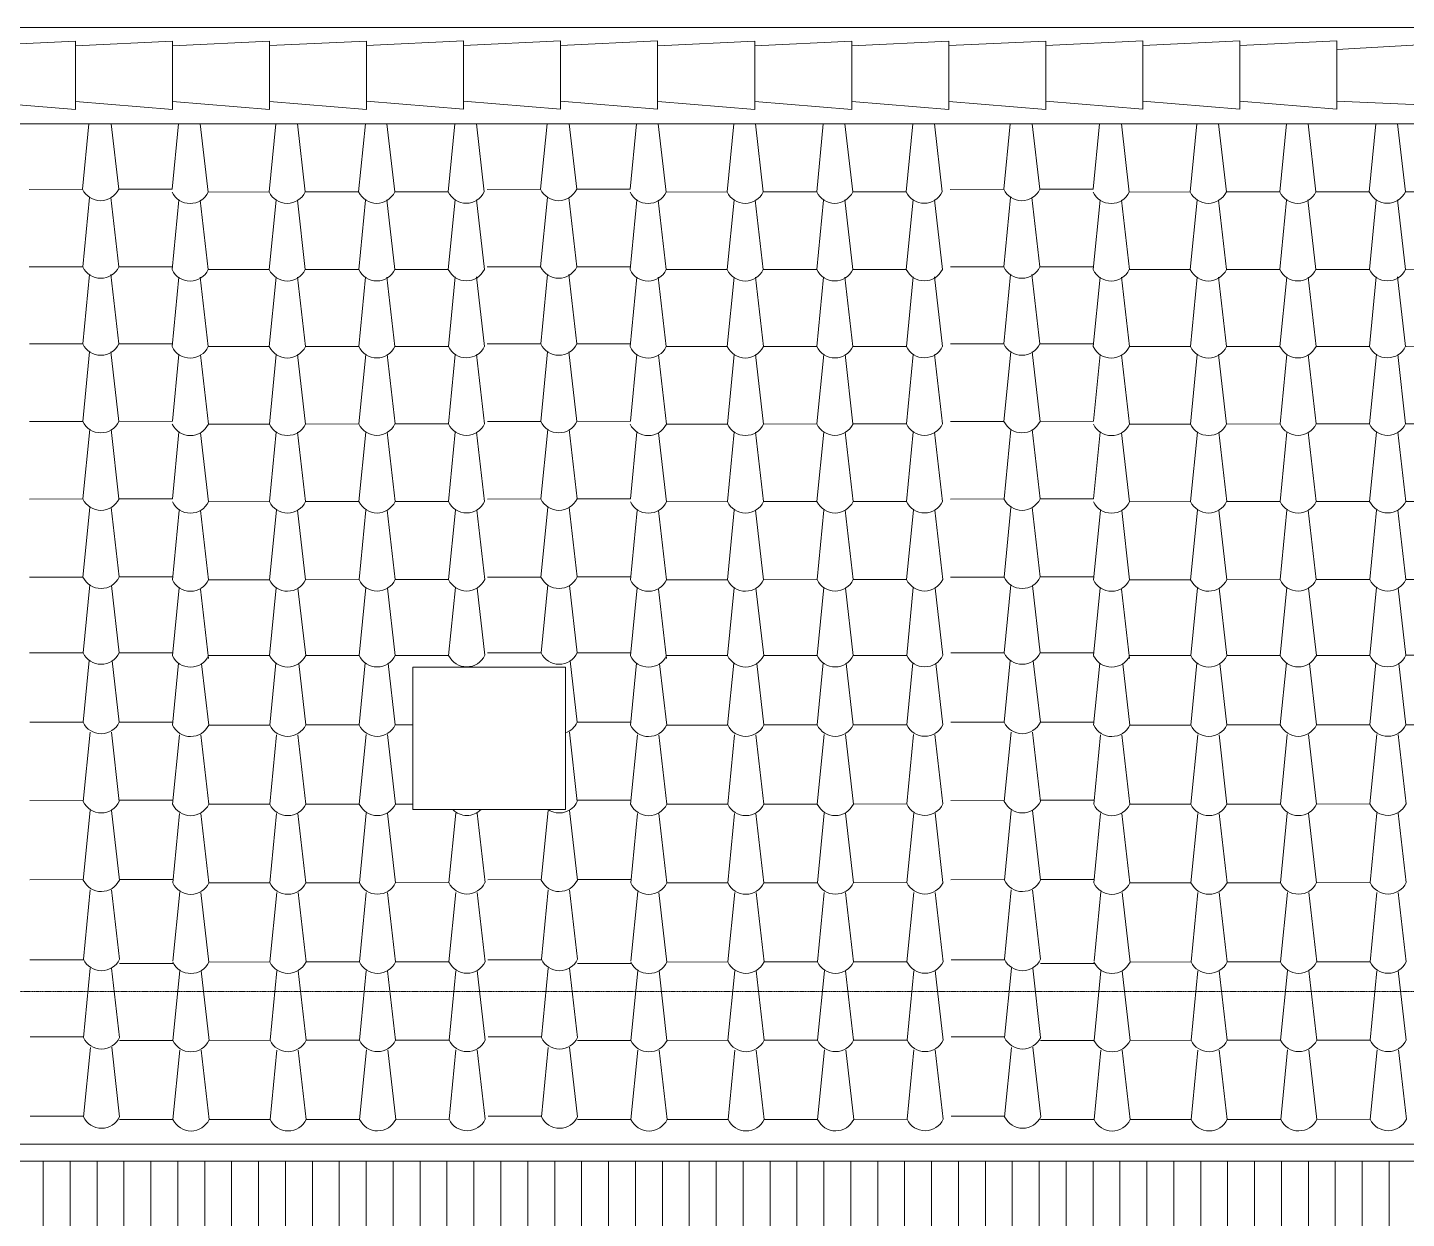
# Model space of a CAD drawing. Header units: millimetres. Extents: x -2768 to 386734, y -140 to 258833.
# Drawn here: x 224347 to 228413, y 138641 to 142152 of the extents above; entities that cross this region are included whole.
import ezdxf

# ---------------------------------------------------------------- set-up
doc = ezdxf.new("R2010")
doc.units = ezdxf.units.MM
doc.linetypes.add('HIDDEN', pattern=[9.525, 6.35, -3.175])
for name, color, linetype, lineweight in [('muri nascosti', 7, 'HIDDEN', 20), ('PROIEZIONI', 145, 'Continuous', 5), ('rilievo', 7, 'Continuous', 25), ('TETTO', 6, 'Continuous', 20), ('TRATTEGGIO_tetto', 1, 'Continuous', 0)]:
    doc.layers.add(name, color=color, linetype=linetype, lineweight=lineweight)

msp = doc.modelspace()

# ---------------------------------------------------------------- hatches: boundary and pattern name
at = {"layer": 'PROIEZIONI'}
h = msp.add_hatch(dxfattribs=at)
h.set_pattern_fill('ANSI31', color=256, scale=0.25, angle=45, style=0)
h.set_pattern_definition([(90, (0, 0), (-79.375, 5e-15), [])])
h.paths.add_polyline_path([(232773.1, 137709.9), (232773.1, 139082.3), (231803.1, 139082.3), (231803.1, 138809.9), (218678.7, 138809.9), (218678.7, 138209.9), (221373.1, 138209.9), (221373.1, 137709.9)])

# ---------------------------------------------------------------- linework, layer by layer
at = {"layer": 'muri nascosti', "linetype": 'HIDDEN', "ltscale": 0.13}
msp.add_line((218673.1, 139309.9), (232773.1, 139309.9), dxfattribs=at)
at = {"layer": 'PROIEZIONI'}
for p, q in [((228534.8, 142151.3), (217893.1, 142151.3)), ((228545.8, 141867.6), (217893.1, 141867.6)), ((217873.1, 138859.9), (231754.2, 138859.9))]:
    msp.add_line(p, q, dxfattribs=at)
at = {"layer": 'rilievo', "linetype": 'ByBlock', "ltscale": 0.13}
for p, q in [((228366.9, 142151.5), (228366.9, 142151.3)), ((225650.9, 141867.6), (225650.9, 141867.5)), ((227001.5, 141867.6), (227001.5, 141867.5)), ((228367.1, 141867.6), (228367.1, 141867.5))]:
    msp.add_line(p, q, dxfattribs=at)
at = {"layer": 'TETTO'}
for p, q in [((225482.8, 139846.4), (225482.8, 140265.7)), ((225932.8, 140265.7), (225482.8, 140265.7)), ((225932.8, 140265.7), (225932.8, 139846.4)), ((225932.8, 139846.4), (225482.8, 139846.4)), ((217873.1, 138809.9), (231803.1, 138809.9))]:
    msp.add_line(p, q, dxfattribs=at)
at = {"layer": 'TRATTEGGIO_tetto'}
for p, q in [((224488.1, 142111.3), (224202.1, 142097.8)), ((224774.2, 142111.5), (224488.1, 142098)), ((224488.1, 142111.3), (224488.3, 141909.8)), ((225060.3, 142111.6), (224774.2, 142098.2)), ((224774.3, 141910), (224774.2, 142111.5)), ((225346.3, 142111.8), (225060.3, 142098.4)), ((225060.3, 142111.6), (225060.4, 141910.2)), ((225632.4, 142112), (225346.3, 142098.6)), ((225346.4, 141910.4), (225346.3, 142111.8)), ((225918.4, 142112.2), (225632.4, 142098.8)), ((225632.4, 142112), (225632.5, 141910.6)), ((226204.5, 142112.4), (225918.4, 142099)), ((225918.6, 141910.7), (225918.4, 142112.2)), ((226204.5, 142112.4), (226204.6, 141910.9)), ((226491.5, 142111.3), (226205.4, 142097.8)), ((226491.5, 142111.3), (226205.4, 142097.8)), ((226777.6, 142111.5), (226491.5, 142098)), ((226777.6, 142111.5), (226491.5, 142098)), ((226491.5, 142111.3), (226491.6, 141909.8)), ((226491.5, 142111.3), (226491.6, 141909.8)), ((227063.6, 142111.6), (226777.6, 142098.2)), ((227063.6, 142111.6), (226777.6, 142098.2)), ((226777.7, 141910), (226777.6, 142111.5)), ((226777.7, 141910), (226777.6, 142111.5)), ((227349.7, 142111.8), (227063.6, 142098.4)), ((227349.7, 142111.8), (227063.6, 142098.4)), ((227063.6, 142111.6), (227063.7, 141910.2)), ((227063.6, 142111.6), (227063.7, 141910.2)), ((227635.7, 142112), (227349.7, 142098.6)), ((227635.7, 142112), (227349.7, 142098.6)), ((227349.8, 141910.4), (227349.7, 142111.8)), ((227349.8, 141910.4), (227349.7, 142111.8)), ((227921.8, 142112.2), (227635.7, 142098.8)), ((227921.8, 142112.2), (227635.7, 142098.8)), ((227635.7, 142112), (227635.9, 141910.6)), ((227635.7, 142112), (227635.9, 141910.6)), ((228207.9, 142112.4), (227921.8, 142099)), ((228207.9, 142112.4), (227921.8, 142099)), ((227921.9, 141910.7), (227921.8, 142112.2)), ((227921.9, 141910.7), (227921.8, 142112.2)), ((228207.9, 142112.4), (228208, 141910.9)), ((228207.9, 142112.4), (228208, 141910.9)), ((228608.8, 142109.6), (228207.9, 142086.6)), ((224202.2, 141933.5), (224488.3, 141909.8)), ((224488.2, 141933.7), (224774.3, 141910)), ((224774.3, 141933.8), (225060.4, 141910.2)), ((225060.4, 141934), (225346.4, 141910.4)), ((225346.4, 141934.2), (225632.5, 141910.6)), ((225632.5, 141934.4), (225918.6, 141910.7)), ((225918.6, 141934.6), (226204.6, 141910.9)), ((226205.5, 141933.5), (226491.6, 141909.8)), ((226205.5, 141933.5), (226491.6, 141909.8)), ((226491.6, 141933.7), (226777.7, 141910)), ((226491.6, 141933.7), (226777.7, 141910)), ((226777.7, 141933.8), (227063.7, 141910.2)), ((226777.7, 141933.8), (227063.7, 141910.2)), ((227063.7, 141934), (227349.8, 141910.4)), ((227063.7, 141934), (227349.8, 141910.4)), ((227349.8, 141934.2), (227635.9, 141910.6)), ((227349.8, 141934.2), (227635.9, 141910.6)), ((227635.9, 141934.4), (227921.9, 141910.7)), ((227635.9, 141934.4), (227921.9, 141910.7)), ((227921.9, 141934.6), (228208, 141910.9)), ((227921.9, 141934.6), (228208, 141910.9)), ((228208, 141934.8), (228609, 141917.4)), ((224528.1, 141867.6), (224509.2, 141674.9)), ((224528.1, 141867.6), (224509.2, 141674.9)), ((224593.6, 141867.6), (224615.7, 141675)), ((224792.1, 141867.6), (224773.2, 141675.2)), ((224856.4, 141867.6), (224879.5, 141666.7)), ((225079, 141867.6), (225059.3, 141666.9)), ((225142.8, 141867.6), (225165.8, 141667)), ((225343, 141867.6), (225323.3, 141667.2)), ((225406.8, 141867.6), (225429.8, 141667.3)), ((225607, 141867.6), (225587.3, 141667.5)), ((225670.8, 141867.6), (225693.8, 141667.6)), ((225878.7, 141867.6), (225859.8, 141674.9)), ((225878.7, 141867.6), (225859.8, 141674.9)), ((225944.1, 141867.6), (225966.2, 141675)), ((226142.6, 141867.6), (226123.8, 141675.2)), ((226206.9, 141867.6), (226230, 141666.7)), ((226429.5, 141867.6), (226409.8, 141666.9)), ((226493.3, 141867.6), (226516.3, 141667)), ((226693.5, 141867.6), (226673.9, 141667.2)), ((226757.3, 141867.6), (226780.3, 141667.3)), ((226957.5, 141867.6), (226937.9, 141667.5)), ((227021.4, 141867.6), (227044.4, 141667.6)), ((227244.3, 141867.6), (227225.4, 141674.9)), ((227244.3, 141867.6), (227225.4, 141674.9)), ((227309.8, 141867.6), (227331.9, 141675)), ((227508.3, 141867.6), (227489.4, 141675.2)), ((227572.6, 141867.6), (227595.6, 141666.7)), ((227795.2, 141867.6), (227775.5, 141666.9)), ((227858.9, 141867.6), (227882, 141667)), ((228059.2, 141867.6), (228039.5, 141667.2)), ((228123, 141867.6), (228146, 141667.3)), ((228323.1, 141867.6), (228303.5, 141667.5)), ((228387, 141867.6), (228410, 141667.6)), ((224509.2, 141674.9), (224351.7, 141674.7)), ((224773.2, 141675.2), (224615.7, 141675)), ((225059.3, 141666.9), (224879.5, 141666.7)), ((225323.3, 141667.2), (225165.8, 141667)), ((225587.3, 141667.5), (225429.8, 141667.3)), ((225859.8, 141674.9), (225702.2, 141674.7)), ((226123.8, 141675.2), (225966.2, 141675)), ((226409.8, 141666.9), (226230, 141666.7)), ((226673.9, 141667.2), (226516.3, 141667)), ((226937.9, 141667.5), (226780.3, 141667.3)), ((227225.4, 141674.9), (227067.9, 141674.7)), ((227489.4, 141675.2), (227331.9, 141675)), ((227775.5, 141666.9), (227595.6, 141666.7)), ((228039.5, 141667.2), (227882, 141667)), ((228303.5, 141667.5), (228146, 141667.3)), ((228568.9, 141667.7), (228411.3, 141667.6)), ((224529.5, 141650.9), (224509.5, 141446.2)), ((224529.5, 141650.9), (224509.5, 141446.2)), ((224592.4, 141651), (224615.9, 141446.3)), ((224793.3, 141642.7), (224773.2, 141438)), ((224856.2, 141642.7), (224879.7, 141438.1)), ((225079.6, 141643), (225059.6, 141438.3)), ((225142.5, 141643), (225166, 141438.4)), ((225343.6, 141643.2), (225323.6, 141438.5)), ((225406.5, 141643.3), (225430, 141438.6)), ((225607.7, 141643.5), (225587.6, 141438.8)), ((225670.5, 141643.6), (225694.1, 141438.9)), ((225880.1, 141650.9), (225860, 141446.2)), ((225880.1, 141650.9), (225860, 141446.2)), ((225943, 141651), (225966.5, 141446.3)), ((226143.8, 141642.7), (226123.7, 141438)), ((226206.7, 141642.7), (226230.2, 141438.1)), ((226430.2, 141643), (226410.1, 141438.3)), ((226493, 141643), (226516.6, 141438.4)), ((226694.2, 141643.2), (226674.1, 141438.5)), ((226757.1, 141643.3), (226780.6, 141438.6)), ((226958.2, 141643.5), (226938.1, 141438.8)), ((227021.1, 141643.6), (227044.6, 141438.9)), ((227245.7, 141650.9), (227225.6, 141446.2)), ((227245.7, 141650.9), (227225.6, 141446.2)), ((227308.6, 141651), (227332.1, 141446.3)), ((227509.5, 141642.7), (227489.4, 141438)), ((227572.3, 141642.7), (227595.9, 141438.1)), ((227795.8, 141643), (227775.7, 141438.3)), ((227858.7, 141643), (227882.2, 141438.4)), ((228059.8, 141643.2), (228039.7, 141438.5)), ((228122.7, 141643.3), (228146.2, 141438.6)), ((228323.8, 141643.5), (228303.7, 141438.8)), ((228386.7, 141643.6), (228410.2, 141438.9)), ((224509.5, 141446.2), (224351.9, 141446)), ((224529.8, 141424), (224509.7, 141219.3)), ((224529.8, 141424), (224509.7, 141219.3)), ((224592.7, 141424), (224616.2, 141219.4)), ((224773.5, 141446.5), (224615.9, 141446.3)), ((224793.5, 141415.7), (224773.4, 141211)), ((224856.4, 141415.8), (224879.9, 141211.1)), ((225059.6, 141438.3), (224879.7, 141438.1)), ((225079.9, 141416), (225059.8, 141211.3)), ((225142.7, 141416.1), (225166.3, 141211.4)), ((225323.6, 141438.5), (225166, 141438.4)), ((225343.9, 141416.3), (225323.8, 141211.6)), ((225406.8, 141416.3), (225430.3, 141211.7)), ((225587.6, 141438.8), (225430, 141438.6)), ((225607.9, 141416.5), (225587.8, 141211.8)), ((225670.8, 141416.6), (225694.3, 141211.9)), ((225860, 141446.2), (225702.5, 141446)), ((225880.3, 141424), (225860.2, 141219.3)), ((225880.3, 141424), (225860.2, 141219.3)), ((225943.2, 141424), (225966.7, 141219.4)), ((226124, 141446.5), (225966.5, 141446.3)), ((226144, 141415.7), (226124, 141211)), ((226206.9, 141415.8), (226230.5, 141211.1)), ((226410.1, 141438.3), (226230.2, 141438.1)), ((226430.4, 141416), (226410.3, 141211.3)), ((226493.3, 141416.1), (226516.8, 141211.4)), ((226674.1, 141438.5), (226516.6, 141438.4)), ((226694.4, 141416.3), (226674.3, 141211.6)), ((226757.3, 141416.3), (226780.8, 141211.7)), ((226938.1, 141438.8), (226780.6, 141438.6)), ((226958.4, 141416.5), (226938.3, 141211.8)), ((227021.3, 141416.6), (227044.8, 141211.9)), ((227225.6, 141446.2), (227068.1, 141446)), ((227245.9, 141424), (227225.9, 141219.3)), ((227245.9, 141424), (227225.9, 141219.3)), ((227308.8, 141424), (227332.3, 141219.4)), ((227489.6, 141446.5), (227332.1, 141446.3)), ((227509.7, 141415.7), (227489.6, 141211)), ((227572.6, 141415.8), (227596.1, 141211.1)), ((227775.7, 141438.3), (227595.9, 141438.1)), ((227796, 141416), (227776, 141211.3)), ((227858.9, 141416.1), (227882.4, 141211.4)), ((228039.7, 141438.5), (227882.2, 141438.4)), ((228060, 141416.3), (228040, 141211.6)), ((228122.9, 141416.3), (228146.4, 141211.7)), ((228303.7, 141438.8), (228146.2, 141438.6)), ((228324.1, 141416.5), (228304, 141211.8)), ((228386.9, 141416.6), (228410.5, 141211.9)), ((228569.1, 141439.1), (228411.6, 141438.9)), ((224509.7, 141219.3), (224352.2, 141219.1)), ((224773.7, 141219.5), (224616.2, 141219.4)), ((225059.8, 141211.3), (224879.9, 141211.1)), ((225323.8, 141211.6), (225166.3, 141211.4)), ((225587.8, 141211.8), (225430.3, 141211.7)), ((225860.2, 141219.3), (225702.7, 141219.1)), ((226124.2, 141219.5), (225966.7, 141219.4)), ((226410.3, 141211.3), (226230.5, 141211.1)), ((226674.3, 141211.6), (226516.8, 141211.4)), ((226938.3, 141211.8), (226780.8, 141211.7)), ((227225.9, 141219.3), (227068.3, 141219.1)), ((227489.9, 141219.5), (227332.3, 141219.4)), ((227776, 141211.3), (227596.1, 141211.1)), ((228040, 141211.6), (227882.4, 141211.4)), ((228304, 141211.8), (228146.4, 141211.7)), ((228569.3, 141212.1), (228411.8, 141211.9)), ((224530, 141195.4), (224509.9, 140990.7)), ((224530, 141195.4), (224509.9, 140990.7)), ((224592.9, 141195.5), (224616.4, 140990.8)), ((224793.2, 141187.7), (224773.9, 140991)), ((224856.6, 141187.2), (224880.2, 140982.6)), ((225080.1, 141187.5), (225060, 140982.8)), ((225143, 141187.5), (225166.5, 140982.9)), ((225344.1, 141187.7), (225324, 140983)), ((225407, 141187.8), (225430.5, 140983.1)), ((225608.1, 141188), (225588, 140983.3)), ((225671, 141188.1), (225694.5, 140983.4)), ((225880.5, 141195.4), (225860.5, 140990.7)), ((225880.5, 141195.4), (225860.5, 140990.7)), ((225943.4, 141195.5), (225966.9, 140990.8)), ((226143.8, 141187.7), (226124.5, 140991)), ((226207.2, 141187.2), (226230.7, 140982.6)), ((226430.6, 141187.5), (226410.5, 140982.8)), ((226493.5, 141187.5), (226517, 140982.9)), ((226694.6, 141187.7), (226674.6, 140983)), ((226757.5, 141187.8), (226781, 140983.1)), ((226958.6, 141188), (226938.6, 140983.3)), ((227021.5, 141188.1), (227045, 140983.4)), ((227246.2, 141195.4), (227226.1, 140990.7)), ((227246.2, 141195.4), (227226.1, 140990.7)), ((227309.1, 141195.5), (227332.6, 140990.8)), ((227509.4, 141187.7), (227490.1, 140991)), ((227572.8, 141187.2), (227596.3, 140982.6)), ((227796.3, 141187.5), (227776.2, 140982.8)), ((227859.1, 141187.5), (227882.7, 140982.9)), ((228060.3, 141187.7), (228040.2, 140983)), ((228123.2, 141187.8), (228146.7, 140983.1)), ((228324.3, 141188), (228304.2, 140983.3)), ((228387.2, 141188.1), (228410.7, 140983.4)), ((224509.9, 140990.7), (224352.4, 140990.6)), ((224530.2, 140966.8), (224510.2, 140762.1)), ((224530.2, 140966.8), (224510.2, 140762.1)), ((224593.1, 140966.9), (224616.6, 140762.2)), ((224773.9, 140991), (224616.4, 140990.8)), ((225060, 140982.8), (224880.2, 140982.6)), ((225324, 140983), (225166.5, 140982.9)), ((225588, 140983.3), (225430.5, 140983.1)), ((225860.5, 140990.7), (225702.9, 140990.6)), ((225880.8, 140966.8), (225860.7, 140762.1)), ((225880.8, 140966.8), (225860.7, 140762.1)), ((225943.6, 140966.9), (225967.2, 140762.2)), ((226124.5, 140991), (225966.9, 140990.8)), ((226410.5, 140982.8), (226230.7, 140982.6)), ((226674.6, 140983), (226517, 140982.9)), ((226938.6, 140983.3), (226781, 140983.1)), ((227226.1, 140990.7), (227068.6, 140990.6)), ((227246.4, 140966.8), (227226.3, 140762.1)), ((227246.4, 140966.8), (227226.3, 140762.1)), ((227309.3, 140966.9), (227332.8, 140762.2)), ((227490.1, 140991), (227332.6, 140990.8)), ((227776.2, 140982.8), (227596.3, 140982.6)), ((228040.2, 140983), (227882.7, 140982.9)), ((228304.2, 140983.3), (228146.7, 140983.1)), ((228569.6, 140983.6), (228412, 140983.4)), ((224793.5, 140959.1), (224774.2, 140762.4)), ((224857.1, 140957), (224880.4, 140754)), ((225080.3, 140958.8), (225060.2, 140754.1)), ((225143.2, 140958.9), (225166.7, 140754.3)), ((225344.3, 140959.1), (225324.3, 140754.4)), ((225407.2, 140959.2), (225430.7, 140754.5)), ((225608.3, 140959.4), (225588.3, 140754.7)), ((225671.2, 140959.4), (225694.8, 140754.8)), ((226144, 140959.1), (226124.7, 140762.4)), ((226207.6, 140957), (226230.9, 140754)), ((226430.8, 140958.8), (226410.8, 140754.1)), ((226493.7, 140958.9), (226517.3, 140754.3)), ((226694.9, 140959.1), (226674.8, 140754.4)), ((226757.8, 140959.2), (226781.3, 140754.5)), ((226958.9, 140959.4), (226938.8, 140754.7)), ((227021.8, 140959.4), (227045.3, 140754.8)), ((227509.6, 140959.1), (227490.3, 140762.4)), ((227573.2, 140957), (227596.6, 140754)), ((227796.5, 140958.8), (227776.4, 140754.1)), ((227859.4, 140958.9), (227882.9, 140754.3)), ((228060.5, 140959.1), (228040.4, 140754.4)), ((228123.4, 140959.2), (228146.9, 140754.5)), ((228324.5, 140959.4), (228304.4, 140754.7)), ((228387.4, 140959.4), (228410.9, 140754.8)), ((224510.2, 140762.1), (224352.6, 140761.9)), ((224530.5, 140736.6), (224510.4, 140531.9)), ((224530.5, 140736.6), (224510.4, 140531.9)), ((224593.4, 140736.6), (224616.9, 140532)), ((224774.2, 140762.4), (224616.6, 140762.2)), ((224794.2, 140728.3), (224774.1, 140523.6)), ((224857.1, 140728.4), (224880.6, 140523.7)), ((225060.2, 140754.1), (224880.4, 140754)), ((225080.6, 140728.6), (225060.5, 140523.9)), ((225143.4, 140728.7), (225167, 140524)), ((225324.3, 140754.4), (225166.7, 140754.3)), ((225344.6, 140728.9), (225324.5, 140524.2)), ((225407.5, 140728.9), (225431, 140524.3)), ((225588.3, 140754.7), (225430.7, 140754.5)), ((225608.6, 140729.1), (225588.5, 140524.4)), ((225671.5, 140729.2), (225695, 140524.5)), ((225860.7, 140762.1), (225703.1, 140761.9)), ((225881, 140736.6), (225860.9, 140531.9)), ((225881, 140736.6), (225860.9, 140531.9)), ((225943.9, 140736.6), (225967.4, 140532)), ((226124.7, 140762.4), (225967.2, 140762.2)), ((226144.7, 140728.3), (226124.7, 140523.6)), ((226207.6, 140728.4), (226231.2, 140523.7)), ((226410.8, 140754.1), (226230.9, 140754)), ((226431.1, 140728.6), (226411, 140523.9)), ((226494, 140728.7), (226517.5, 140524)), ((226674.8, 140754.4), (226517.3, 140754.3)), ((226695.1, 140728.9), (226675, 140524.2)), ((226758, 140728.9), (226781.5, 140524.3)), ((226938.8, 140754.7), (226781.3, 140754.5)), ((226959.1, 140729.1), (226939, 140524.4)), ((227022, 140729.2), (227045.5, 140524.5)), ((227226.3, 140762.1), (227068.8, 140761.9)), ((227246.6, 140736.6), (227226.6, 140531.9)), ((227246.6, 140736.6), (227226.6, 140531.9)), ((227309.5, 140736.6), (227333, 140532)), ((227490.3, 140762.4), (227332.8, 140762.2)), ((227510.4, 140728.3), (227490.3, 140523.6)), ((227573.3, 140728.4), (227596.8, 140523.7)), ((227776.4, 140754.1), (227596.6, 140754)), ((227796.7, 140728.6), (227776.6, 140523.9)), ((227859.6, 140728.7), (227883.1, 140524)), ((228040.4, 140754.4), (227882.9, 140754.3)), ((228060.7, 140728.9), (228040.7, 140524.2)), ((228123.6, 140728.9), (228147.1, 140524.3)), ((228304.4, 140754.7), (228146.9, 140754.5)), ((228324.8, 140729.1), (228304.7, 140524.4)), ((228387.6, 140729.2), (228411.2, 140524.5)), ((228569.8, 140755), (228412.3, 140754.8)), ((224510.4, 140531.9), (224352.9, 140531.7)), ((224774.4, 140532.1), (224616.9, 140532)), ((225060.5, 140523.9), (224880.6, 140523.7)), ((225324.5, 140524.2), (225167, 140524)), ((225588.5, 140524.4), (225431, 140524.3)), ((225860.9, 140531.9), (225703.4, 140531.7)), ((226124.9, 140532.1), (225967.4, 140532)), ((226411, 140523.9), (226231.2, 140523.7)), ((226675, 140524.2), (226517.5, 140524)), ((226939, 140524.4), (226781.5, 140524.3)), ((227226.6, 140531.9), (227069, 140531.7)), ((227490.6, 140532.1), (227333, 140532)), ((227776.6, 140523.9), (227596.8, 140523.7)), ((228040.7, 140524.2), (227883.1, 140524)), ((228304.7, 140524.4), (228147.1, 140524.3)), ((228570, 140524.7), (228412.5, 140524.5)), ((224530.2, 140508.5), (224510.6, 140308.4)), ((224594.3, 140506.7), (224617.1, 140308.5)), ((224794, 140500.2), (224774.4, 140300.1)), ((224857.1, 140496.4), (224880.6, 140291.7)), ((225080.3, 140500.5), (225060.7, 140300.4)), ((225144.4, 140498.8), (225167.2, 140300.5)), ((225344.3, 140500.8), (225324.7, 140300.7)), ((225408.4, 140499), (225431.2, 140300.8)), ((225608.4, 140501), (225588.7, 140300.9)), ((225672.4, 140499.3), (225695.2, 140301.1)), ((225880.8, 140508.5), (225861.1, 140308.4)), ((225944.8, 140506.7), (225967.6, 140308.5)), ((226144.5, 140500.2), (226124.9, 140300.1)), ((226207.6, 140496.4), (226231.1, 140291.7)), ((226430.9, 140500.5), (226411.2, 140300.4)), ((226494.9, 140498.8), (226517.7, 140300.5)), ((226694.9, 140500.8), (226675.2, 140300.7)), ((226758.9, 140499), (226781.7, 140300.8)), ((226958.9, 140501), (226939.3, 140300.9)), ((227023, 140499.3), (227045.7, 140301.1)), ((227246.4, 140508.5), (227226.8, 140308.4)), ((227310.5, 140506.7), (227333.3, 140308.5)), ((227510.2, 140500.2), (227490.5, 140300.1)), ((227573.2, 140496.4), (227596.8, 140291.7)), ((227796.5, 140500.5), (227776.9, 140300.4)), ((227860.6, 140498.8), (227883.4, 140300.5)), ((228060.5, 140500.8), (228040.9, 140300.7)), ((228124.6, 140499), (228147.4, 140300.8)), ((228324.5, 140501), (228304.9, 140300.9)), ((228388.6, 140499.3), (228411.4, 140301.1)), ((224510.6, 140308.4), (224353.1, 140308.2)), ((224528.7, 140286.2), (224510.8, 140103.7)), ((224596.5, 140284.5), (224617.3, 140103.8)), ((224774.6, 140308.6), (224617.1, 140308.5)), ((224792.5, 140278), (224774.6, 140095.4)), ((224860.3, 140276.3), (224881.1, 140095.5)), ((225060.7, 140300.4), (224880.8, 140300.2)), ((225078.8, 140278.3), (225060.9, 140095.7)), ((225146.6, 140276.6), (225167.4, 140095.8)), ((225324.7, 140300.7), (225167.2, 140300.5)), ((225342.8, 140278.5), (225324.9, 140096)), ((225410.6, 140276.8), (225431.4, 140096.1)), ((225588.7, 140300.9), (225431.2, 140300.8)), ((225861.1, 140308.4), (225703.6, 140308.2)), ((225947.1, 140284.5), (225967.8, 140103.8)), ((226125.2, 140308.6), (225967.6, 140308.5)), ((226143, 140278), (226125.1, 140095.4)), ((226210.8, 140276.3), (226231.6, 140095.5)), ((226411.2, 140300.4), (226231.4, 140300.2)), ((226429.3, 140278.3), (226411.4, 140095.7)), ((226497.2, 140276.6), (226517.9, 140095.8)), ((226675.2, 140300.7), (226517.7, 140300.5)), ((226693.4, 140278.5), (226675.5, 140096)), ((226761.2, 140276.8), (226781.9, 140096.1)), ((226939.3, 140300.9), (226781.7, 140300.8)), ((226957.4, 140278.8), (226939.5, 140096.3)), ((227025.2, 140277.1), (227045.9, 140096.4)), ((227226.8, 140308.4), (227069.3, 140308.2)), ((227244.9, 140286.2), (227227, 140103.7)), ((227312.7, 140284.5), (227333.5, 140103.8)), ((227490.8, 140308.6), (227333.3, 140308.5)), ((227508.6, 140278), (227490.7, 140095.4)), ((227576.5, 140276.3), (227597.2, 140095.5)), ((227776.9, 140300.4), (227597, 140300.2)), ((227795, 140278.3), (227777.1, 140095.7)), ((227862.8, 140276.6), (227883.6, 140095.8)), ((228040.9, 140300.7), (227883.4, 140300.5)), ((228059, 140278.5), (228041.1, 140096)), ((228126.8, 140276.8), (228147.6, 140096.1)), ((228304.9, 140300.9), (228147.4, 140300.8)), ((228323, 140278.8), (228305.1, 140096.3)), ((228390.8, 140277.1), (228411.6, 140096.4)), ((228570.3, 140301.2), (228412.7, 140301.1)), ((224510.9, 140104), (224353.3, 140103.8)), ((224531.1, 140075), (224511.1, 139870.3)), ((224594, 140075), (224617.5, 139870.4)), ((224774.9, 140104.3), (224617.3, 140104.1)), ((225060.9, 140095.7), (224881.1, 140095.5)), ((225324.9, 140096), (225167.4, 140095.8)), ((225431.4, 140096.1), (225482.8, 140096.2)), ((225944.6, 140075), (225968.1, 139870.4)), ((226125.4, 140104.3), (225967.9, 140104.1)), ((226411.4, 140095.7), (226231.6, 140095.5)), ((226675.5, 140096), (226517.9, 140095.8)), ((226781.9, 140096.1), (226939.5, 140096.3)), ((227227, 140104), (227069.5, 140103.8)), ((227247.3, 140075), (227227.2, 139870.3)), ((227310.2, 140075), (227333.7, 139870.4)), ((227491, 140104.3), (227333.5, 140104.1)), ((227777.1, 140095.7), (227597.2, 140095.5)), ((228041.1, 140096), (227883.6, 140095.8)), ((228147.6, 140096.1), (228305.1, 140096.3)), ((228570.5, 140096.5), (228411.6, 140096.4)), ((224794.9, 140066.7), (224774.8, 139862)), ((224857.8, 140066.8), (224881.3, 139862.1)), ((225081.2, 140067), (225061.2, 139862.3)), ((225144.1, 140067.1), (225167.6, 139862.4)), ((225345.2, 140067.3), (225325.2, 139862.6)), ((225408.1, 140067.4), (225431.6, 139862.7)), ((226145.4, 140066.7), (226125.3, 139862)), ((226208.3, 140066.8), (226231.8, 139862.1)), ((226431.8, 140067), (226411.7, 139862.3)), ((226494.6, 140067.1), (226518.2, 139862.4)), ((226695.8, 140067.3), (226675.7, 139862.6)), ((226758.7, 140067.4), (226782.2, 139862.7)), ((226959.8, 140067.6), (226939.7, 139862.9)), ((227022.7, 140067.6), (227046.2, 139863)), ((227511.1, 140066.7), (227491, 139862)), ((227573.9, 140066.8), (227597.5, 139862.1)), ((227797.4, 140067), (227777.3, 139862.3)), ((227860.3, 140067.1), (227883.8, 139862.4)), ((228061.4, 140067.3), (228041.3, 139862.6)), ((228124.3, 140067.4), (228147.8, 139862.7)), ((228325.4, 140067.6), (228305.3, 139862.9)), ((228388.3, 140067.6), (228411.8, 139863)), ((224511.1, 139873.7), (224353.6, 139873.5)), ((224775.1, 139874), (224617.6, 139873.8)), ((226125.6, 139874), (225968.1, 139873.8)), ((227227.3, 139873.7), (227069.7, 139873.5)), ((227491.3, 139874), (227333.7, 139873.8)), ((224531.4, 139843.2), (224511.3, 139638.5)), ((224594.3, 139843.3), (224617.8, 139638.6)), ((224795.1, 139835), (224775.1, 139630.3)), ((224858, 139835), (224881.5, 139630.4)), ((225061.2, 139862.3), (224881.3, 139862.1)), ((225081.5, 139835.3), (225061.4, 139630.6)), ((225144.4, 139835.3), (225167.9, 139630.7)), ((225325.2, 139862.6), (225167.6, 139862.4)), ((225345.5, 139835.5), (225325.4, 139630.8)), ((225408.4, 139835.6), (225431.9, 139630.9)), ((225482.8, 139862.7), (225431.6, 139862.7)), ((225609.5, 139835.8), (225589.4, 139631.1)), ((225672.4, 139835.9), (225695.9, 139631.2)), ((225881.9, 139843.2), (225861.8, 139638.5)), ((225944.8, 139843.3), (225968.3, 139638.6)), ((226145.7, 139835), (226125.6, 139630.3)), ((226208.5, 139835), (226232.1, 139630.4)), ((226411.7, 139862.3), (226231.8, 139862.1)), ((226432, 139835.3), (226411.9, 139630.6)), ((226494.9, 139835.3), (226518.4, 139630.7)), ((226675.7, 139862.6), (226518.2, 139862.4)), ((226696, 139835.5), (226675.9, 139630.8)), ((226758.9, 139835.6), (226782.4, 139630.9)), ((226939.7, 139862.9), (226782.2, 139862.7)), ((226960, 139835.8), (226939.9, 139631.1)), ((227022.9, 139835.9), (227046.4, 139631.2)), ((227247.5, 139843.2), (227227.5, 139638.5)), ((227310.4, 139843.3), (227333.9, 139638.6)), ((227511.3, 139835), (227491.2, 139630.3)), ((227574.2, 139835), (227597.7, 139630.4)), ((227777.3, 139862.3), (227597.5, 139862.1)), ((227797.6, 139835.3), (227777.6, 139630.6)), ((227860.5, 139835.3), (227884, 139630.7)), ((228041.3, 139862.6), (227883.8, 139862.4)), ((228061.6, 139835.5), (228041.6, 139630.8)), ((228124.5, 139835.6), (228148, 139630.9)), ((228305.3, 139862.9), (228147.8, 139862.7)), ((228325.7, 139835.8), (228305.6, 139631.1)), ((228388.5, 139835.9), (228412.1, 139631.2)), ((224511.3, 139639.9), (224353.8, 139639.7)), ((224775.3, 139640.1), (224617.8, 139640)), ((225061.4, 139630.6), (224881.5, 139630.4)), ((225325.4, 139630.8), (225167.9, 139630.7)), ((225589.4, 139631.1), (225431.9, 139630.9)), ((225861.9, 139639.9), (225704.3, 139639.7)), ((226125.9, 139640.1), (225968.3, 139640)), ((226411.9, 139630.6), (226232.1, 139630.4)), ((226675.9, 139630.8), (226518.4, 139630.7)), ((226939.9, 139631.1), (226782.4, 139630.9)), ((227227.5, 139639.9), (227070, 139639.7)), ((227491.5, 139640.1), (227334, 139640)), ((227777.6, 139630.6), (227597.7, 139630.4)), ((228041.6, 139630.8), (227884, 139630.7)), ((228305.6, 139631.1), (228148, 139630.9)), ((224531.6, 139609.8), (224511.5, 139405.1)), ((224594.5, 139609.9), (224618, 139405.2)), ((224795.6, 139604.4), (224775.6, 139399.7)), ((224858.3, 139601.6), (224881.8, 139397)), ((225081.7, 139601.8), (225061.6, 139397.1)), ((225144.6, 139601.9), (225168.1, 139397.2)), ((225345.7, 139602.1), (225325.6, 139397.4)), ((225408.6, 139602.2), (225432.1, 139397.5)), ((225609.7, 139602.4), (225589.7, 139397.7)), ((225672.6, 139602.4), (225696.1, 139397.8)), ((225882.1, 139609.8), (225862.1, 139405.1)), ((225945, 139609.9), (225968.5, 139405.2)), ((226146.2, 139604.4), (226126.1, 139399.7)), ((226208.8, 139601.6), (226232.3, 139397)), ((226432.2, 139601.8), (226412.2, 139397.1)), ((226495.1, 139601.9), (226518.6, 139397.2)), ((226696.2, 139602.1), (226676.2, 139397.4)), ((226759.1, 139602.2), (226782.6, 139397.5)), ((226960.3, 139602.4), (226940.2, 139397.7)), ((227023.1, 139602.4), (227046.7, 139397.8)), ((227247.8, 139609.8), (227227.7, 139405.1)), ((227310.7, 139609.9), (227334.2, 139405.2)), ((227511.8, 139604.4), (227491.7, 139399.7)), ((227574.4, 139601.6), (227597.9, 139397)), ((227797.9, 139601.8), (227777.8, 139397.1)), ((227860.8, 139601.9), (227884.3, 139397.2)), ((228061.9, 139602.1), (228041.8, 139397.4)), ((228124.8, 139602.2), (228148.3, 139397.5)), ((228325.9, 139602.4), (228305.8, 139397.7)), ((228388.8, 139602.4), (228412.3, 139397.8)), ((224511.6, 139403.2), (224354, 139403.1)), ((224775.6, 139392.9), (224618, 139392.7)), ((225061.6, 139397.1), (224881.8, 139397)), ((225325.6, 139397.4), (225168.1, 139397.2)), ((225589.7, 139397.7), (225432.1, 139397.5)), ((225862.1, 139403.2), (225704.6, 139403.1)), ((226126.1, 139392.9), (225968.6, 139392.7)), ((226412.2, 139397.1), (226232.3, 139397)), ((226676.2, 139397.4), (226518.6, 139397.2)), ((226940.2, 139397.7), (226782.6, 139397.5)), ((227227.7, 139403.2), (227070.2, 139403.1)), ((227491.7, 139392.9), (227334.2, 139392.7)), ((227777.8, 139397.1), (227597.9, 139397)), ((228041.8, 139397.4), (227884.3, 139397.2)), ((228305.8, 139397.7), (228148.3, 139397.5)), ((224531.8, 139378.9), (224511.8, 139174.2)), ((224594.7, 139379), (224618.2, 139174.3)), ((224795.6, 139370.7), (224775.5, 139166)), ((224858.5, 139370.7), (224882, 139166.1)), ((225081.9, 139371), (225061.9, 139166.3)), ((225144.8, 139371), (225168.3, 139166.4)), ((225345.9, 139371.2), (225325.9, 139166.5)), ((225408.8, 139371.3), (225432.4, 139166.6)), ((225610, 139371.5), (225589.9, 139166.8)), ((225672.8, 139371.6), (225696.4, 139166.9)), ((225882.4, 139378.9), (225862.3, 139174.2)), ((225945.3, 139379), (225968.8, 139174.3)), ((226146.1, 139370.7), (226126.1, 139166)), ((226209, 139370.7), (226232.5, 139166.1)), ((226432.5, 139371), (226412.4, 139166.3)), ((226495.4, 139371), (226518.9, 139166.4)), ((226696.5, 139371.2), (226676.4, 139166.5)), ((226759.4, 139371.3), (226782.9, 139166.6)), ((226960.5, 139371.5), (226940.4, 139166.8)), ((227023.4, 139371.6), (227046.9, 139166.9)), ((227248, 139378.9), (227227.9, 139174.2)), ((227310.9, 139379), (227334.4, 139174.3)), ((227511.8, 139370.7), (227491.7, 139166)), ((227574.7, 139370.7), (227598.2, 139166.1)), ((227798.1, 139371), (227778, 139166.3)), ((227861, 139371), (227884.5, 139166.4)), ((228062.1, 139371.2), (228042, 139166.5)), ((228125, 139371.3), (228148.5, 139166.6)), ((228326.1, 139371.5), (228306.1, 139166.8)), ((228389, 139371.6), (228412.5, 139166.9)), ((224511.8, 139176.3), (224354.3, 139176.1)), ((224532.1, 139145.5), (224512, 138940.8)), ((224532.1, 139145.5), (224512, 138940.8)), ((224595, 139145.6), (224618.5, 138940.9)), ((224775.8, 139165.9), (224618.3, 139165.8)), ((224795.8, 139137.2), (224775.8, 138932.5)), ((224858.7, 139137.3), (224882.2, 138932.7)), ((225061.9, 139166.3), (224882, 139166.1)), ((225082.2, 139137.5), (225062.1, 138932.8)), ((225145.1, 139137.6), (225168.6, 138932.9)), ((225325.9, 139166.5), (225168.3, 139166.4)), ((225346.2, 139137.8), (225326.1, 138933.1)), ((225409.1, 139137.9), (225432.6, 138933.2)), ((225589.9, 139166.8), (225432.4, 139166.6)), ((225610.2, 139138.1), (225590.1, 138933.4)), ((225673.1, 139138.1), (225696.6, 138933.5)), ((225862.3, 139176.3), (225704.8, 139176.1)), ((225882.6, 139145.5), (225862.5, 138940.8)), ((225882.6, 139145.5), (225862.5, 138940.8)), ((225945.5, 139145.6), (225969, 138940.9)), ((226126.3, 139165.9), (225968.8, 139165.8)), ((226146.4, 139137.2), (226126.3, 138932.5)), ((226209.3, 139137.3), (226232.8, 138932.7)), ((226412.4, 139166.3), (226232.5, 139166.1)), ((226432.7, 139137.5), (226412.6, 138932.8)), ((226495.6, 139137.6), (226519.1, 138932.9)), ((226676.4, 139166.5), (226518.9, 139166.4)), ((226696.7, 139137.8), (226676.6, 138933.1)), ((226759.6, 139137.9), (226783.1, 138933.2)), ((226940.4, 139166.8), (226782.9, 139166.6)), ((226960.7, 139138.1), (226940.7, 138933.4)), ((227023.6, 139138.1), (227047.1, 138933.5)), ((227228, 139176.3), (227070.4, 139176.1)), ((227248.2, 139145.5), (227228.2, 138940.8)), ((227248.2, 139145.5), (227228.2, 138940.8)), ((227311.1, 139145.6), (227334.7, 138940.9)), ((227492, 139165.9), (227334.4, 139165.8)), ((227512, 139137.2), (227491.9, 138932.5)), ((227574.9, 139137.3), (227598.4, 138932.7)), ((227778, 139166.3), (227598.2, 139166.1)), ((227798.3, 139137.5), (227778.3, 138932.8)), ((227861.2, 139137.6), (227884.7, 138932.9)), ((228042, 139166.5), (227884.5, 139166.4)), ((228062.4, 139137.8), (228042.3, 138933.1)), ((228125.2, 139137.9), (228148.8, 138933.2)), ((228306.1, 139166.8), (228148.5, 139166.6)), ((228326.4, 139138.1), (228306.3, 138933.4)), ((228389.3, 139138.1), (228412.8, 138933.5)), ((224512, 138942.9), (224354.5, 138942.7)), ((225862.6, 138942.9), (225705, 138942.7)), ((227228.2, 138942.9), (227070.7, 138942.7)), ((224775.8, 138932.5), (224618.2, 138932.4)), ((225062.1, 138932.8), (224882.2, 138932.7)), ((225326.1, 138933.1), (225168.6, 138932.9)), ((225590.1, 138933.4), (225432.6, 138933.2)), ((226126.3, 138932.5), (225968.8, 138932.4)), ((226412.6, 138932.8), (226232.8, 138932.7)), ((226676.6, 138933.1), (226519.1, 138932.9)), ((226940.7, 138933.4), (226783.1, 138933.2)), ((227491.9, 138932.5), (227334.4, 138932.4)), ((227778.3, 138932.8), (227598.4, 138932.7)), ((228042.3, 138933.1), (227884.7, 138932.9)), ((228306.3, 138933.4), (228148.8, 138933.2))]:
    msp.add_line(p, q, dxfattribs=at)
for centre, start, end in [((224562.4, 141699.9), 205.1863, 334.9301), ((224826.2, 141691.7), 205.1863, 334.9301), ((225112.5, 141692), 205.1863, 334.9301), ((225376.5, 141692.2), 205.1863, 334.9301), ((225640.6, 141692.5), 205.1863, 334.9301), ((225913, 141699.9), 205.1863, 334.9301), ((226176.7, 141691.7), 205.1863, 334.9301), ((226463.1, 141692), 205.1863, 334.9301), ((226727.1, 141692.2), 205.1863, 334.9301), ((226991.1, 141692.5), 205.1863, 334.9301), ((227278.6, 141699.9), 205.1863, 334.9301), ((227542.4, 141691.7), 205.1863, 334.9301), ((227828.7, 141692), 205.1863, 334.9301), ((228092.7, 141692.2), 205.1863, 334.9301), ((228356.7, 141692.5), 205.1863, 334.9301), ((224562.7, 141471.2), 205.1863, 334.9301), ((224826.4, 141463), 205.1863, 334.9301), ((225112.8, 141463.3), 205.1863, 334.9301), ((225376.8, 141463.5), 205.1863, 334.9301), ((225640.8, 141463.8), 205.1863, 334.9301), ((225913.2, 141471.2), 205.1863, 334.9301), ((226177, 141463), 205.1863, 334.9301), ((226463.3, 141463.3), 205.1863, 334.9301), ((226727.3, 141463.5), 205.1863, 334.9301), ((226991.3, 141463.8), 205.1863, 334.9301), ((227278.8, 141471.2), 205.1863, 334.9301), ((227542.6, 141463), 205.1863, 334.9301), ((227828.9, 141463.3), 205.1863, 334.9301), ((228092.9, 141463.5), 205.1863, 334.9301), ((228357, 141463.8), 205.1863, 334.9301), ((224562.9, 141244.3), 205.1863, 334.9301), ((224826.7, 141236), 205.1863, 334.9301), ((225113, 141236.3), 205.1863, 334.9301), ((225377, 141236.6), 205.1863, 334.9301), ((225641, 141236.9), 205.1863, 334.9301), ((225913.4, 141244.3), 205.1863, 334.9301), ((226177.2, 141236), 205.1863, 334.9301), ((226463.5, 141236.3), 205.1863, 334.9301), ((226727.5, 141236.6), 205.1863, 334.9301), ((226991.6, 141236.9), 205.1863, 334.9301), ((227279.1, 141244.3), 205.1863, 334.9301), ((227542.8, 141236), 205.1863, 334.9301), ((227829.2, 141236.3), 205.1863, 334.9301), ((228093.2, 141236.6), 205.1863, 334.9301), ((228357.2, 141236.9), 205.1863, 334.9301), ((224563.1, 141015.7), 205.1863, 334.9301), ((224826.9, 141007.5), 205.1863, 334.9301), ((225113.2, 141007.8), 205.1863, 334.9301), ((225377.2, 141008.1), 205.1863, 334.9301), ((225641.3, 141008.3), 205.1863, 334.9301), ((225913.7, 141015.7), 205.1863, 334.9301), ((226177.4, 141007.5), 205.1863, 334.9301), ((226463.8, 141007.8), 205.1863, 334.9301), ((226727.8, 141008.1), 205.1863, 334.9301), ((226991.8, 141008.3), 205.1863, 334.9301), ((227279.3, 141015.7), 205.1863, 334.9301), ((227543.1, 141007.5), 205.1863, 334.9301), ((227829.4, 141007.8), 205.1863, 334.9301), ((228093.4, 141008.1), 205.1863, 334.9301), ((228357.4, 141008.3), 205.1863, 334.9301), ((224563.4, 140787.1), 205.1863, 334.9301), ((224827.1, 140778.9), 205.1863, 334.9301), ((225113.5, 140779.2), 205.1863, 334.9301), ((225377.5, 140779.4), 205.1863, 334.9301), ((225641.5, 140779.7), 205.1863, 334.9301), ((225913.9, 140787.1), 205.1863, 334.9301), ((226177.7, 140778.9), 205.1863, 334.9301), ((226464, 140779.2), 205.1863, 334.9301), ((226728, 140779.4), 205.1863, 334.9301), ((226992, 140779.7), 205.1863, 334.9301), ((227279.5, 140787.1), 205.1863, 334.9301), ((227543.3, 140778.9), 205.1863, 334.9301), ((227829.6, 140779.2), 205.1863, 334.9301), ((228093.6, 140779.4), 205.1863, 334.9301), ((228357.7, 140779.7), 205.1863, 334.9301), ((224563.6, 140556.9), 205.1863, 334.9301), ((224827.4, 140548.6), 205.1863, 334.9301), ((225113.7, 140548.9), 205.1863, 334.9301), ((225377.7, 140549.2), 205.1863, 334.9301), ((225641.7, 140549.5), 205.1863, 334.9301), ((225914.1, 140556.9), 205.1863, 334.9301), ((226177.9, 140548.6), 205.1863, 334.9301), ((226464.2, 140548.9), 205.1863, 334.9301), ((226728.2, 140549.2), 205.1863, 334.9301), ((226992.2, 140549.5), 205.1863, 334.9301), ((227279.8, 140556.9), 205.1863, 334.9301), ((227543.5, 140548.6), 205.1863, 334.9301), ((227829.9, 140548.9), 205.1863, 334.9301), ((228093.9, 140549.2), 205.1863, 334.9301), ((228357.9, 140549.5), 205.1863, 334.9301), ((224563.8, 140333.4), 205.1863, 334.9301), ((224827.6, 140325.1), 205.1863, 334.9301), ((225113.9, 140325.4), 205.1863, 334.9301), ((225377.9, 140325.7), 205.1863, 334.9301), ((225641.9, 140326), 205.1863, 334.9301), ((225914.4, 140333.4), 205.1863, 334.9301), ((226178.1, 140325.1), 205.1863, 334.9301), ((226464.4, 140325.4), 205.1863, 334.9301), ((226728.5, 140325.7), 205.1863, 334.9301), ((226992.5, 140326), 205.1863, 334.9301), ((227280, 140333.4), 205.1863, 334.9301), ((227543.8, 140325.1), 205.1863, 334.9301), ((227830.1, 140325.4), 205.1863, 334.9301), ((228094.1, 140325.7), 205.1863, 334.9301), ((228358.1, 140326), 205.1863, 334.9301), ((224564, 140128.7), 205.1863, 334.9301), ((224827.8, 140120.5), 205.1863, 334.9301), ((225114.1, 140120.8), 205.1863, 334.9301), ((225378.1, 140121), 205.1863, 334.9301), ((225914.6, 140128.7), 288.0971, 334.9301), ((226178.3, 140120.5), 205.1863, 334.9301), ((226464.7, 140120.8), 205.1863, 334.9301), ((226728.7, 140121), 205.1863, 334.9301), ((226992.7, 140121.3), 205.1863, 334.9301), ((227280.2, 140128.7), 205.1863, 334.9301), ((227544, 140120.5), 205.1863, 334.9301), ((227830.3, 140120.8), 205.1863, 334.9301), ((228094.3, 140121), 205.1863, 334.9301), ((228358.3, 140121.3), 205.1863, 334.9301), ((224564.3, 139895.3), 205.1863, 334.9301), ((225914.8, 139895.3), 236.1896, 334.9301), ((227280.4, 139895.3), 205.1863, 334.9301), ((224828, 139887.1), 205.1863, 334.9301), ((225114.4, 139887.3), 205.1863, 334.9301), ((225378.4, 139887.6), 205.1863, 334.9301), ((225642.4, 139887.9), 224.808, 315.192), ((226178.6, 139887.1), 205.1863, 334.9301), ((226464.9, 139887.3), 205.1863, 334.9301), ((226728.9, 139887.6), 205.1863, 334.9301), ((226992.9, 139887.9), 205.1863, 334.9301), ((227544.2, 139887.1), 205.1863, 334.9301), ((227830.5, 139887.3), 205.1863, 334.9301), ((228094.5, 139887.6), 205.1863, 334.9301), ((228358.6, 139887.9), 205.1863, 334.9301), ((224564.5, 139663.6), 205.1863, 334.9301), ((224828.3, 139655.3), 205.1863, 334.9301), ((225114.6, 139655.6), 205.1863, 334.9301), ((225378.6, 139655.9), 205.1863, 334.9301), ((225642.6, 139656.1), 205.1863, 334.9301), ((225915, 139663.6), 205.1863, 334.9301), ((226178.8, 139655.3), 205.1863, 334.9301), ((226465.1, 139655.6), 205.1863, 334.9301), ((226729.1, 139655.9), 205.1863, 334.9301), ((226993.2, 139656.1), 205.1863, 334.9301), ((227280.7, 139663.6), 205.1863, 334.9301), ((227544.4, 139655.3), 205.1863, 334.9301), ((227830.8, 139655.6), 205.1863, 334.9301), ((228094.8, 139655.9), 205.1863, 334.9301), ((228358.8, 139656.1), 205.1863, 334.9301), ((224564.7, 139430.1), 205.1863, 334.9301), ((224828.5, 139421.9), 205.1863, 334.9301), ((225114.8, 139422.2), 205.1863, 334.9301), ((225378.9, 139422.4), 205.1863, 334.9301), ((225642.9, 139422.7), 205.1863, 334.9301), ((225915.3, 139430.1), 205.1863, 334.9301), ((226179, 139421.9), 205.1863, 334.9301), ((226465.4, 139422.2), 205.1863, 334.9301), ((226729.4, 139422.4), 205.1863, 334.9301), ((226993.4, 139422.7), 205.1863, 334.9301), ((227280.9, 139430.1), 205.1863, 334.9301), ((227544.7, 139421.9), 205.1863, 334.9301), ((227831, 139422.2), 205.1863, 334.9301), ((228095, 139422.4), 205.1863, 334.9301), ((228359, 139422.7), 205.1863, 334.9301), ((224565, 139199.3), 205.1863, 334.9301), ((224828.7, 139191), 205.1863, 334.9301), ((225115.1, 139191.3), 205.1863, 334.9301), ((225379.1, 139191.6), 205.1863, 334.9301), ((225643.1, 139191.8), 205.1863, 334.9301), ((225915.5, 139199.3), 205.1863, 334.9301), ((226179.3, 139191), 205.1863, 334.9301), ((226465.6, 139191.3), 205.1863, 334.9301), ((226729.6, 139191.6), 205.1863, 334.9301), ((226993.6, 139191.8), 205.1863, 334.9301), ((227281.2, 139199.3), 205.1863, 334.9301), ((227544.9, 139191), 205.1863, 334.9301), ((227831.2, 139191.3), 205.1863, 334.9301), ((228095.3, 139191.6), 205.1863, 334.9301), ((228359.3, 139191.8), 205.1863, 334.9301), ((224565.2, 138965.8), 205.1863, 334.9301), ((225915.7, 138965.8), 205.1863, 334.9301), ((227281.4, 138965.8), 205.1863, 334.9301), ((224829, 138957.6), 205.1863, 334.9301), ((225115.3, 138957.9), 205.1863, 334.9301), ((225379.3, 138958.1), 205.1863, 334.9301), ((225643.3, 138958.4), 205.1863, 334.9301), ((226179.5, 138957.6), 205.1863, 334.9301), ((226465.8, 138957.9), 205.1863, 334.9301), ((226729.9, 138958.1), 205.1863, 334.9301), ((226993.9, 138958.4), 205.1863, 334.9301), ((227545.1, 138957.6), 205.1863, 334.9301), ((227831.5, 138957.9), 205.1863, 334.9301), ((228095.5, 138958.1), 205.1863, 334.9301), ((228359.5, 138958.4), 205.1863, 334.9301)]:
    msp.add_arc(centre, 58.8, start, end, dxfattribs=at)

doc.saveas('drawing.dxf')
